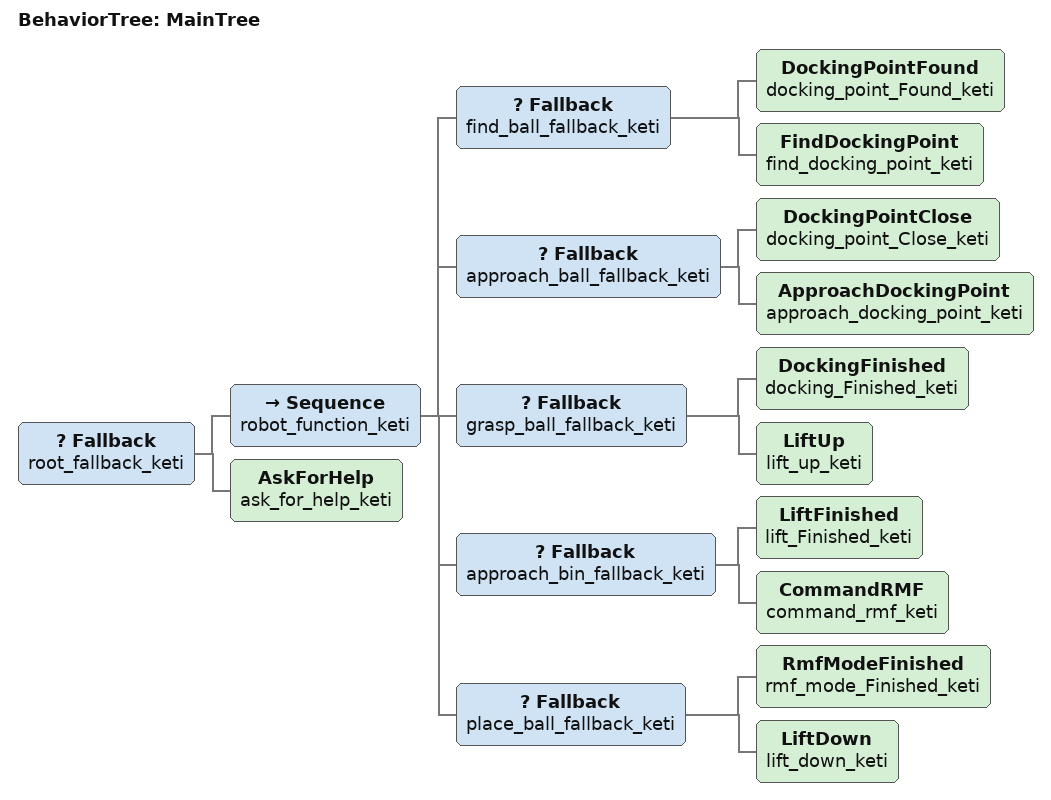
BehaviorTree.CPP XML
<root main_tree_to_execute="MainTree" BTCPP_format="4">
    <BehaviorTree ID="MainTree">
        <Fallback name="root_fallback_keti">
            <Sequence name="robot_function_keti">
                <!-- Fallback node : find_ball_fallback -->
                <Fallback name="find_ball_fallback_keti">
                    <!-- Condition node : ball_found -->
                    <DockingPointFound name="docking_point_Found_keti"/>
                    <!-- Action node : find_ball -->
                    <FindDockingPoint name="find_docking_point_keti"/>
                </Fallback>

                <!-- Fallback node : approack_ball_fallback -->
                <Fallback name="approach_ball_fallback_keti">
                    <!-- Condition node : ball_close -->
                    <DockingPointClose name="docking_point_Close_keti"/>
                    <!-- Action node : approach_ball -->
                    <ApproachDockingPoint name="approach_docking_point_keti"/>
                </Fallback>

                <!-- Fallback node : grasp_ball_fallback -->
                <Fallback name="grasp_ball_fallback_keti">
                    <!-- Condition node : ball_grasped -->
                    <DockingFinished name="docking_Finished_keti"/>
                    <!-- Action node : grasp_ball -->
                    <LiftUp name="lift_up_keti"/>
                </Fallback>

                <!-- Fallback node :  -->
                <Fallback name="approach_bin_fallback_keti">
                    <!-- Condition node : bin_close -->
                    <LiftFinished name="lift_Finished_keti"/>
                    <!-- Action node : approach_bin -->
                    <CommandRMF name="command_rmf_keti"/>
                </Fallback>

                <!-- Fallback node : place_ball_fallback -->
                <Fallback name="place_ball_fallback_keti">
                    <!-- Condition node : ball_placed -->
                    <RmfModeFinished name="rmf_mode_Finished_keti"/>
                    <!-- Action node : place_ball -->
                    <LiftDown name="lift_down_keti"/>
                </Fallback>
            </Sequence>

            <!-- Action node : ask_for_help -->
            <AskForHelp name="ask_for_help_keti"/>

        </Fallback>
    </BehaviorTree>
</root >
